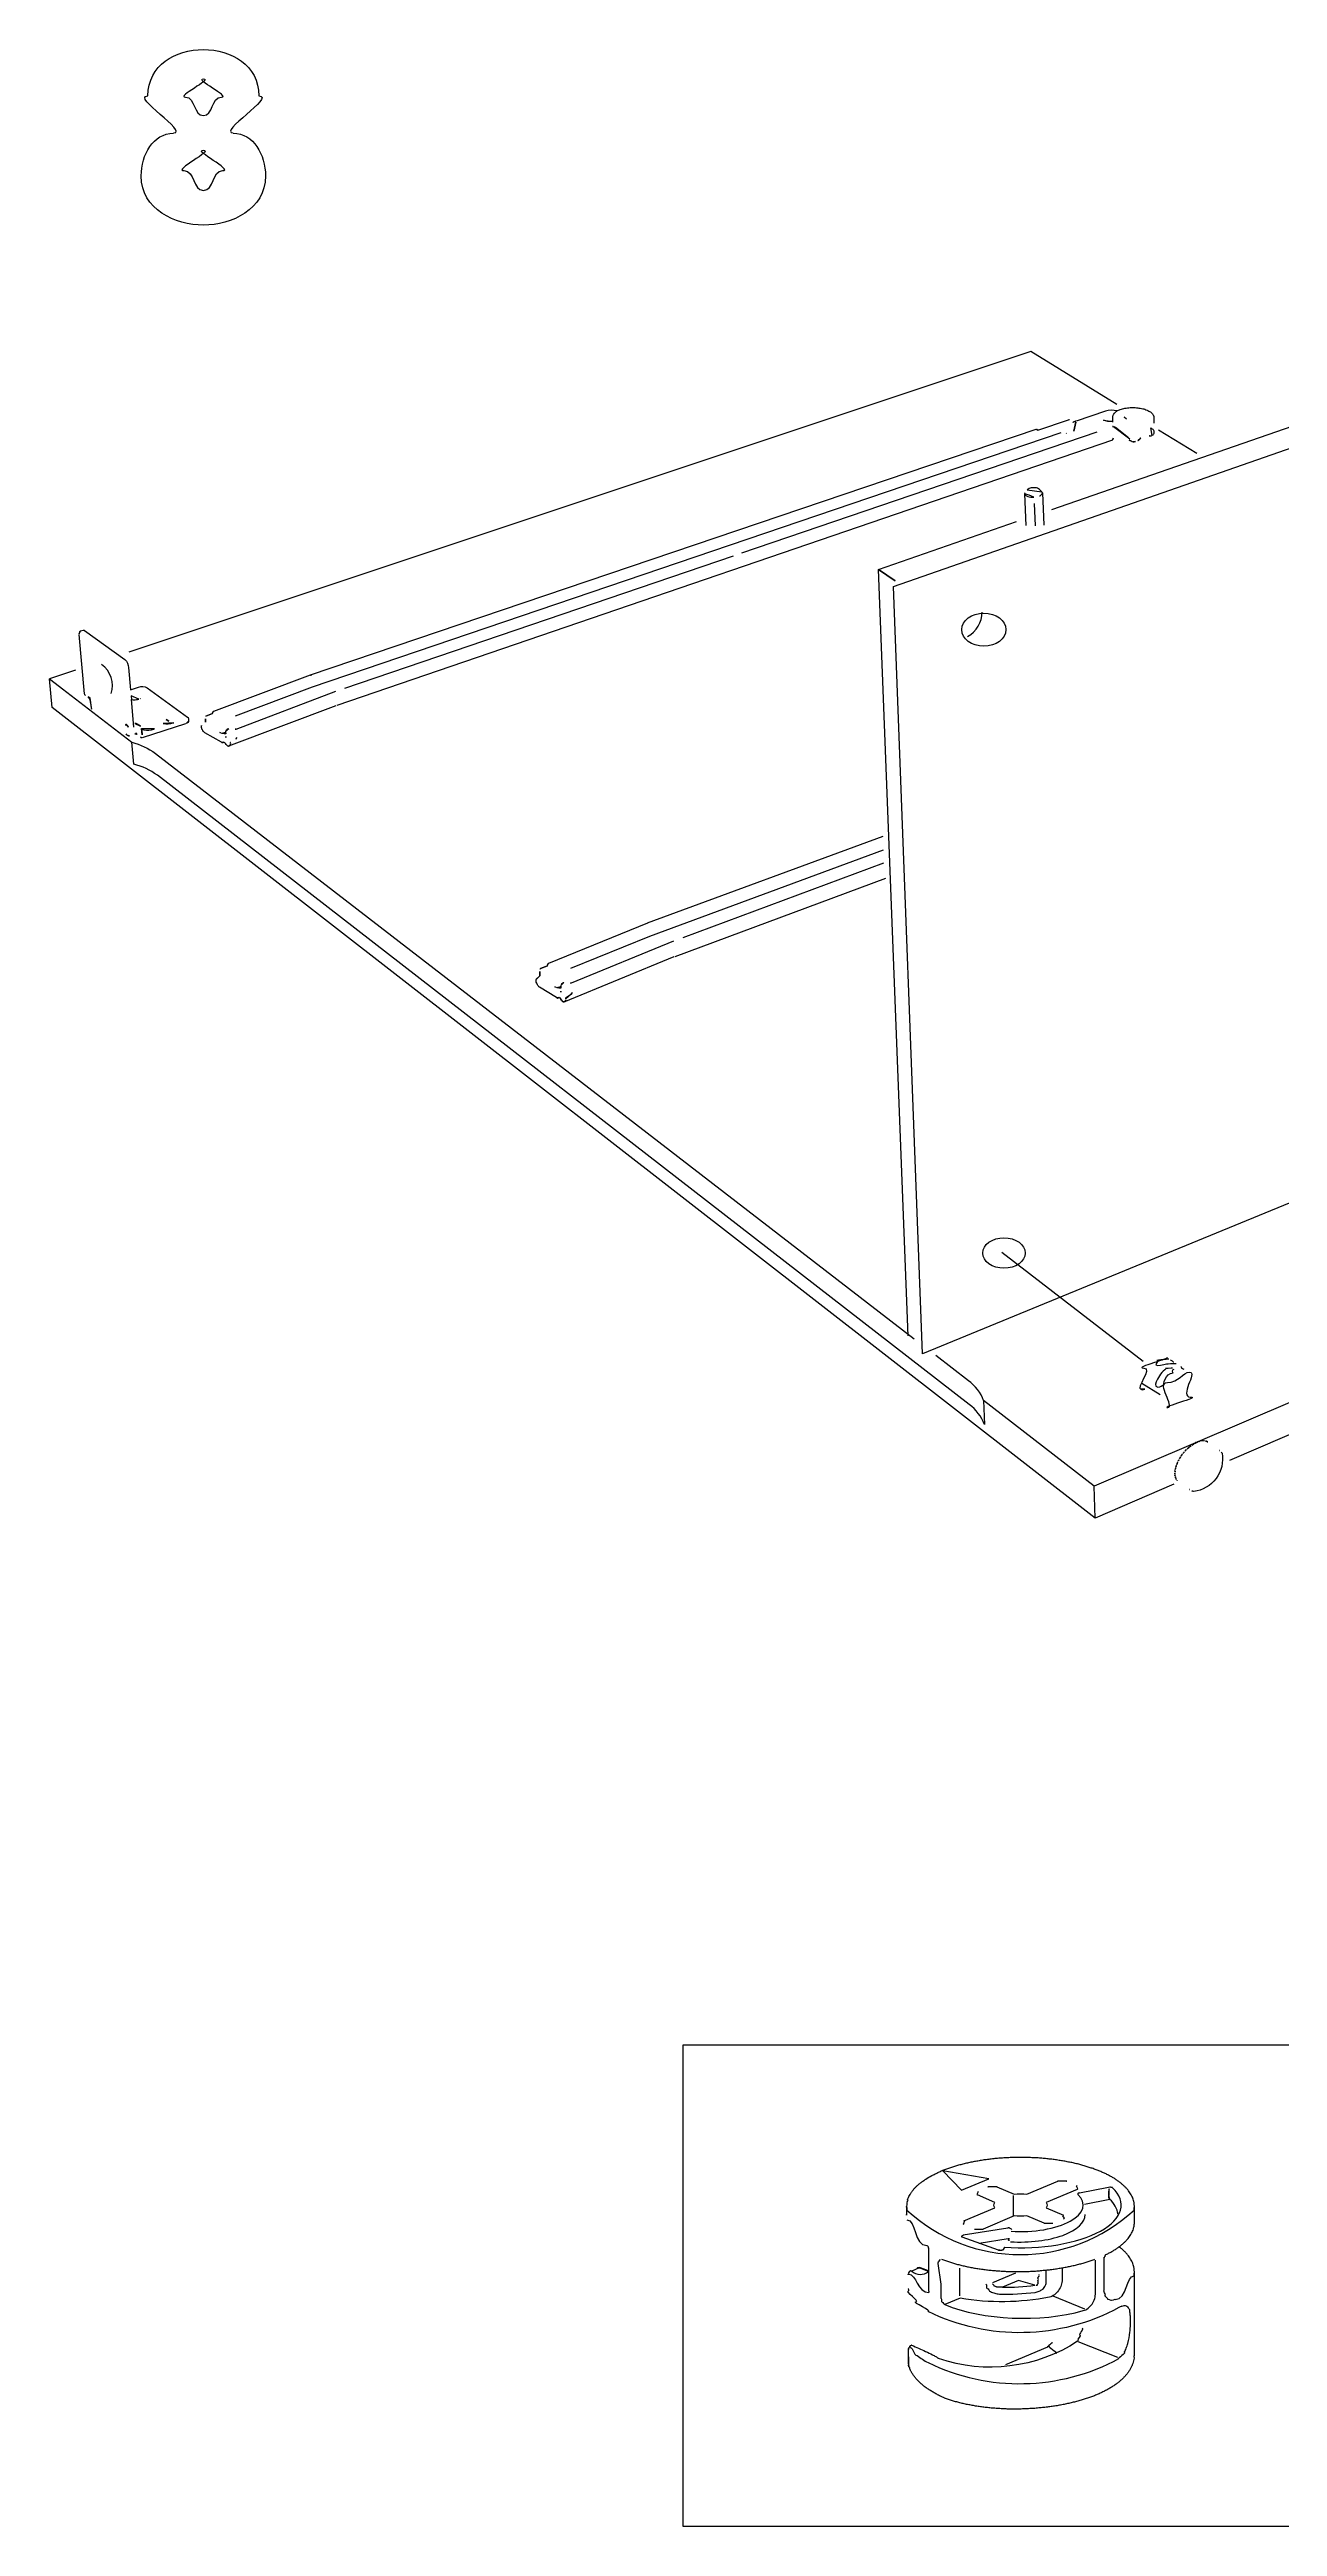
# Model space of a CAD drawing. Header units: metres. Extents: x -27.1 to 47.9, y -10.7 to 6.6.
# Drawn here: x 34.274 to 35.295, y 1.954 to 4.013 of the extents above; entities that cross this region are included whole.
import ezdxf

# ---------------------------------------------------------------- set-up
doc = ezdxf.new("R2010")
doc.units = ezdxf.units.M
doc.header["$MEASUREMENT"] = 0
doc.layers.add('PDF_Working_Num_Penna__255_Num_Penna__255_Num_Penna__255_Num_Penna__255_Num_Penna__255_Num_Penna__255', color=255, linetype='Continuous', lineweight=18)
doc.layers.add('PDF_Working_Num_Penna__7_Num_Penna__7_Num_Penna__7_Num_Penna__7_Num_Penna__7_Num_Penna__7', color=7, linetype='Continuous', lineweight=18)
doc.styles.add('GENERATED_STYLE_1', font='Arial')

msp = doc.modelspace()

# ---------------------------------------------------------------- linework, layer by layer
at = {"layer": 'PDF_Working_Num_Penna__255_Num_Penna__255_Num_Penna__255_Num_Penna__255_Num_Penna__255_Num_Penna__255', "color": 255, "linetype": 'Continuous', "lineweight": 18, "flags": 128}
msp.add_lwpolyline([(35.183, 2.9224), (35.0657, 3.0129)], dxfattribs=at)
at = {"layer": 'PDF_Working_Num_Penna__7_Num_Penna__7_Num_Penna__7_Num_Penna__7_Num_Penna__7_Num_Penna__7', "color": 7, "linetype": 'Continuous', "lineweight": 18, "flags": 128}
for points in [[(34.9757, 3.5664), (35.8824, 3.8825)], [(35.1072, 3.6304), (35.7777, 3.8628)], [(35.0897, 3.7618), (34.3399, 3.5118)], [(35.1611, 3.7178), (35.0897, 3.7618)], [(35.1218, 3.705), (35.1213, 3.7049), (35.1208, 3.7047), (35.0953, 3.6961)], [(35.1578, 3.7031), (35.1579, 3.7075), (35.158, 3.708), (35.1581, 3.7085), (35.1582, 3.7089), (35.1584, 3.7094), (35.1587, 3.7098), (35.159, 3.7104), (35.1595, 3.7109), (35.16, 3.7113), (35.1606, 3.7118), (35.1612, 3.7122), (35.1619, 3.7126), (35.1625, 3.7129), (35.1633, 3.7132), (35.1641, 3.7136), (35.165, 3.7139), (35.1659, 3.7141), (35.1669, 3.7144), (35.1679, 3.7146), (35.169, 3.7148), (35.17, 3.7149), (35.1711, 3.715), (35.1722, 3.7151), (35.1732, 3.7151), (35.1743, 3.7152), (35.1754, 3.7151), (35.1765, 3.7151), (35.1776, 3.715), (35.1786, 3.7149), (35.1796, 3.7148), (35.1807, 3.7146), (35.1817, 3.7144), (35.1827, 3.7142), (35.1836, 3.714), (35.1845, 3.7137), (35.1854, 3.7134), (35.1863, 3.7131), (35.1871, 3.7127), (35.1878, 3.7123), (35.1885, 3.7119), (35.1892, 3.7115), (35.1898, 3.711), (35.1903, 3.7105), (35.1908, 3.71), (35.1912, 3.7095), (35.1915, 3.709), (35.1918, 3.7084), (35.192, 3.7079), (35.1921, 3.7073), (35.1921, 3.7068), (35.192, 3.7023)], [(35.1146, 3.6941), (34.4924, 3.4828), (34.4284, 3.4587)], [(35.0938, 3.697), (34.4908, 3.4928)], [(34.5133, 3.4679), (35.1579, 3.6883)], [(34.8495, 3.5944), (35.1448, 3.695)], [(35.2276, 3.6769), (35.1959, 3.6964)], [(35.0845, 3.6435), (35.0857, 3.6171)], [(35.0994, 3.6442), (35.1006, 3.6175)], [(35.0924, 3.6354), (35.0932, 3.617)], [(34.9878, 2.9437), (34.963, 3.5806), (35.0778, 3.6205)], [(34.5196, 3.482), (34.8425, 3.592)], [(34.9998, 2.9288), (34.9757, 3.5664)], [(34.3039, 3.4758), (34.3037, 3.4761), (34.3034, 3.4764), (34.3033, 3.4768), (34.3032, 3.4772), (34.2988, 3.5265)], [(34.2956, 3.497), (34.2741, 3.4898)], [(34.2741, 3.4898), (34.3425, 3.437)], [(34.2763, 3.4659), (34.2741, 3.4898)], [(34.4907, 3.4928), (34.4104, 3.4626)], [(34.4291, 3.448), (34.5121, 3.4794)], [(35.2087, 2.8204), (35.1431, 2.7922), (34.2763, 3.4659)], [(34.3442, 3.4496), (34.3422, 3.4725)], [(34.4232, 3.434), (34.5124, 3.4677)], [(34.3871, 3.4523), (34.3512, 3.4408)], [(34.4169, 3.4371), (34.4032, 3.4449), (34.4027, 3.4453), (34.4023, 3.4456), (34.4018, 3.4461), (34.4015, 3.4467), (34.4011, 3.4473), (34.4008, 3.4479), (34.4006, 3.4486), (34.4005, 3.4492), (34.4004, 3.4498), (34.4004, 3.4506)], [(34.7711, 3.2869), (34.9671, 3.359)], [(34.967, 3.3474), (34.7727, 3.2757), (34.7072, 3.2489)], [(34.8007, 3.2749), (34.9676, 3.3367)], [(34.7942, 3.2591), (34.9691, 3.3241)], [(34.7711, 3.2868), (34.6888, 3.2532)], [(35.8641, 3.2838), (34.9998, 2.9288)], [(34.7019, 3.2213), (34.7933, 3.2589)], [(34.7079, 3.237), (34.7929, 3.272)], [(34.6954, 3.2248), (34.6814, 3.2336), (34.6809, 3.2339), (34.6805, 3.2344), (34.68, 3.2349), (34.6796, 3.2355), (34.6793, 3.2362), (34.679, 3.2369), (34.6787, 3.2376), (34.6786, 3.2383), (34.6785, 3.239), (34.6785, 3.2398)], [(35.9308, 3.1311), (35.2549, 2.8403)], [(35.183, 2.9224), (35.0657, 3.0129)], [(35.1819, 2.9045), (35.1973, 2.8949)], [(35.1431, 2.7922), (35.1424, 2.8189)], [(35.0165, 2.2499), (35.0322, 2.2338)], [(35.0547, 2.2433), (35.0165, 2.2499)], [(35.0322, 2.2338), (35.0547, 2.2433)], [(35.0753, 2.2123), (35.0753, 2.2293)], [(35.0629, 2.184), (35.0327, 2.1948)], [(35.0334, 2.1966), (35.0706, 2.2024)], [(35.0308, 2.1459), (35.0308, 2.1691)], [(35.0581, 2.1572), (35.0772, 2.1651)], [(35.1508, 2.1508), (35.1508, 2.178)], [(35.1346, 2.1348), (35.1083, 2.1457)], [(35.1036, 2.1034), (35.0688, 2.0887)], [(35.162, 2.0947), (35.129, 2.1077)]]:
    msp.add_lwpolyline(points, dxfattribs=at)
for points in [[(35.1615, 3.7124, 0.134357), (35.1517, 3.7122), (35.1273, 3.704)], [(34.2997, 3.5295), (34.3021, 3.5303), (34.3023, 3.5303), (34.3026, 3.5303), (34.3029, 3.5302), (34.3032, 3.5299), (34.3368, 3.5057, -0.192602), (34.3398, 3.4991), (34.3414, 3.4807), (34.3481, 3.4828, -0.207443), (34.3552, 3.4824), (34.3888, 3.458), (34.3892, 3.4576), (34.3894, 3.4573), (34.3895, 3.4569), (34.3897, 3.4546)], [(36.0152, 3.1921), (35.1424, 2.8189), (35.0505, 2.8899), (35.0512, 2.8701, 0.148635), (35.0385, 2.8867), (34.3637, 3.4096, 0.095923), (34.3441, 3.4188), (34.3425, 3.437, -0.095468), (34.3621, 3.4278), (34.9927, 2.9414)], [(35.0505, 2.8899, 0.154671), (35.0378, 2.9065), (35.0108, 2.9274)], [(35.2479, 2.8472), (35.2483, 2.8468), (35.2485, 2.8465), (35.2487, 2.8462, -0.430531), (35.2251, 2.8144), (35.2243, 2.8146), (35.2239, 2.8146)], [(34.9868, 2.2234, 0.090669), (34.9868, 2.2172, 0.39189), (35.1755, 2.2173, 0.091105), (35.1755, 2.2236, 0.004529), (35.1753, 2.2244, 0.026517), (35.1748, 2.2262, 0.019251), (35.1741, 2.2281, 0.024942), (35.1732, 2.2298, 0.024149), (35.1721, 2.2316, 0.018425), (35.1709, 2.2334, 0.01127), (35.1694, 2.2351, 0.017787), (35.1678, 2.2368, 0.012441), (35.1659, 2.2385, 0.011247), (35.164, 2.2401, 0.010277), (35.1618, 2.2417, 0.011588), (35.1595, 2.2433, 0.009842), (35.157, 2.2448, 0.011147), (35.1544, 2.2462, 0.005819), (35.1516, 2.2476, 0.009863), (35.1487, 2.2489, 0.009362), (35.1456, 2.2502, 0.004815), (35.1425, 2.2514, 0.006919), (35.1391, 2.2525, 0.001881), (35.1357, 2.2536, 0.005202), (35.1322, 2.2546, 0.004122), (35.1286, 2.2556, 0.003879), (35.1248, 2.2565, 0.005691), (35.121, 2.2572, 0.003263), (35.1171, 2.258, 0.004399), (35.1132, 2.2586, 0.00825), (35.1092, 2.2592, 0.006879), (35.1051, 2.2597, 0.004631), (35.1009, 2.2601, 0.004524), (35.0968, 2.2605, 0.006637), (35.0926, 2.2607, 0.004294), (35.0883, 2.2609, 0.004207), (35.0841, 2.261, 0.005268), (35.0799, 2.261, 0.001058), (35.0756, 2.2609, 0.004262), (35.0714, 2.2608, 0.0043), (35.0672, 2.2606, 0.000156), (35.063, 2.2603, 0.004486), (35.0589, 2.2599, 0.00348), (35.0547, 2.2594, 0.003706), (35.0507, 2.2589, 0.003971), (35.0467, 2.2582, 0.006338), (35.0428, 2.2575, 0.005831), (35.0389, 2.2568, 0.00608), (35.0352, 2.2559, 0.006615), (35.0315, 2.255, 0.008292), (35.028, 2.254, 0.008919), (35.0245, 2.253, 0.010476), (35.0212, 2.2518, 0.0097), (35.0179, 2.2507, 0.00815), (35.015, 2.2495)], [(34.9873, 2.2258, -0.021065), (34.988, 2.2276, -0.02084), (34.9889, 2.2294, -0.019061), (34.9899, 2.2312, -0.015167), (34.9912, 2.233, -0.016922), (34.9926, 2.2348, -0.016495), (34.9942, 2.2365, -0.013762), (34.996, 2.2382, -0.017859), (34.998, 2.2398, -0.013182), (35.0001, 2.2414, -0.012616), (35.0024, 2.243, -0.02325), (35.0074, 2.2459, -0.008566), (35.0102, 2.2473, -0.007869), (35.0131, 2.2487, 0.000332), (35.0146, 2.2493)], [(35.0341, 2.2083), (35.0597, 2.2191, -0.287025), (35.0597, 2.2237), (35.0453, 2.2298)], [(35.0614, 2.2366), (35.0758, 2.2305, -0.051581), (35.0865, 2.2305), (35.1122, 2.2413)], [(35.1282, 2.2345), (35.1026, 2.2237, -0.287025), (35.1026, 2.2191), (35.117, 2.213)], [(35.1302, 2.2317), (35.1543, 2.2364, -0.087033), (35.1563, 2.2364)], [(35.1622, 2.2136, 0.182915), (35.1553, 2.2261), (35.1344, 2.222)], [(35.1009, 2.2063), (35.0865, 2.2124, -0.052413), (35.0758, 2.2124), (35.0502, 2.2015)], [(35.1522, 2.1803, 0.006127), (35.1536, 2.181, 0.010122), (35.1563, 2.1824, 0.012849), (35.1588, 2.1839, 0.011802), (35.1612, 2.1854, 0.010939), (35.1634, 2.187, 0.016376), (35.1654, 2.1886, 0.013442), (35.1673, 2.1902, 0.018573), (35.169, 2.1919, 0.017431), (35.1705, 2.1936, 0.019087), (35.1718, 2.1953, 0.038917), (35.1739, 2.1989, 0.01777), (35.1747, 2.2007, 0.030709), (35.1752, 2.2025, 0.025636), (35.1755, 2.2039, 0.045039), (35.1758, 2.2069), (35.1758, 2.2203)], [(35.0047, 2.185), (35.0047, 2.152, 0.011356), (35.0048, 2.1504, 0.017495), (35.0049, 2.1488)], [(35.0468, 2.1899), (35.0708, 2.1937, -0.096349), (35.0719, 2.1936)], [(35.1753, 2.17, 0.025888), (35.1748, 2.1719, 0.021613), (35.1741, 2.1738, 0.024257), (35.1731, 2.1756, 0.019825), (35.172, 2.1775, 0.015446), (35.1708, 2.1793, 0.01793), (35.1693, 2.1811, 0.017548), (35.1676, 2.1829, 0.013508), (35.1658, 2.1846, 0.01721), (35.1638, 2.1863)], [(35.0151, 2.1438), (35.0151, 2.1556), (35.0126, 2.1728, -0.205989), (35.0131, 2.1742), (35.0147, 2.1761)], [(35.0155, 2.1764, 0.001826), (35.0172, 2.1758, 0.009319), (35.0204, 2.1747, 0.007259), (35.0237, 2.1736, 0.006563), (35.0271, 2.1726, 0.003942), (35.0307, 2.1717, 0.006562), (35.0343, 2.1708, 0.005164), (35.038, 2.17, 0.007667), (35.0419, 2.1693, 0.005396), (35.0458, 2.1686, 0.005386), (35.0497, 2.1681, 0.003566), (35.0538, 2.1676, 0.003249), (35.0579, 2.1671, 0.002153), (35.062, 2.1668, 0.002274), (35.0662, 2.1665, 0.003339), (35.0704, 2.1663, 0.00318), (35.0746, 2.1662, 0.003173), (35.0788, 2.1662, 0.004219), (35.0831, 2.1662, 0.004198), (35.0873, 2.1663, 0.005292), (35.0915, 2.1665, 0.006425), (35.0958, 2.1668, 0.005231), (35.0999, 2.1672, 0.006654), (35.1041, 2.1676, 0.002291), (35.1082, 2.1681, 0.002646), (35.1122, 2.1687, 0.00347), (35.1162, 2.1694, 0.005281), (35.1201, 2.1701, 0.005403), (35.1239, 2.1709, 0.008427), (35.1277, 2.1718, 0.007533), (35.1313, 2.1727, 0.004314), (35.1349, 2.1737, 0.004612), (35.1383, 2.1748, 0.006855), (35.1416, 2.1759, 0.006296), (35.1429, 2.1764)], [(35.1158, 2.1693), (35.1158, 2.1596, -0.081545), (35.115, 2.1549, -0.074555), (35.1127, 2.1504, -0.074921), (35.1093, 2.1469, -0.088632), (35.1052, 2.1449, -0.090329), (35.031, 2.144), (35.0182, 2.1387)], [(35.0562, 2.1496, 0.073302), (35.0598, 2.1481, 0.057742), (35.0637, 2.1475, 0.039963), (35.0933, 2.1489, 0.066894), (35.0966, 2.1498, 0.077365), (35.0995, 2.1516, 0.094677), (35.1017, 2.1544, 0.115114), (35.1026, 2.1582), (35.1026, 2.1621), (35.1026, 2.1674)], [(35.1333, 2.1337, 0.09534), (35.1373, 2.1357, 0.084494), (35.1406, 2.1392, 0.073743), (35.1428, 2.1437, 0.075162), (35.1435, 2.1485), (35.1435, 2.1756)], [(35.1758, 2.0964, 0.015816), (35.1758, 2.0978), (35.1758, 2.1657)], [(35.1653, 2.1375, 0.051297), (35.163, 2.1362, -0.241065), (35.0043, 2.1329)], [(35.1673, 2.0989, 0.034106), (35.169, 2.1024, 0.026312), (35.1703, 2.1065, 0.037226), (35.1721, 2.1157, 0.014837), (35.1725, 2.1204, 0.014247), (35.1727, 2.1249, 0.017857), (35.1725, 2.129, 0.027035), (35.1721, 2.1323)], [(34.9909, 2.1049), (34.9906, 2.105, -0.007086), (35.0023, 2.0998, -0.007877), (35.008, 2.097, -0.00944), (35.0107, 2.0956, -0.01742), (35.0119, 2.0948)], [(35.129, 2.1092, -0.010059), (35.1286, 2.1083, -0.231108), (35.0129, 2.0939), (35.0126, 2.094)], [(35.1756, 2.0942, -0.022204), (35.1751, 2.0921, -0.02018), (35.1745, 2.0899, -0.025151), (35.1736, 2.0877, -0.022481), (35.1726, 2.0856, -0.018171), (35.1713, 2.0834, -0.018548), (35.1698, 2.0813, -0.017124), (35.1681, 2.0793, -0.016134), (35.1662, 2.0773, -0.014205), (35.164, 2.0753, -0.014321), (35.1618, 2.0735, -0.014358), (35.1593, 2.0717, -0.00912), (35.1567, 2.07, -0.010811), (35.154, 2.0684, -0.008295), (35.1511, 2.0669, -0.011379), (35.1481, 2.0654, -0.006133), (35.145, 2.064, -0.009854), (35.1418, 2.0627, -0.008191), (35.1384, 2.0615, -0.008605), (35.135, 2.0603, -0.007149), (35.1315, 2.0592, -0.006183), (35.1278, 2.0582, -0.005963), (35.1241, 2.0573, -0.00354), (35.1203, 2.0564, -0.00536), (35.1165, 2.0556, -0.006111), (35.1125, 2.0549, -0.004173), (35.1085, 2.0542, -0.003422), (35.1045, 2.0537, -0.005526), (35.1004, 2.0532, -0.005489), (35.0963, 2.0528, -0.004461), (35.0921, 2.0524, -0.004466), (35.0879, 2.0522, -0.007635), (35.0838, 2.052, -0.005339), (35.0796, 2.0519, -0.004281), (35.0754, 2.0519, -0.004299), (35.0712, 2.0519, -0.004336), (35.067, 2.0521, -0.004324), (35.0629, 2.0523, -0.00435), (35.0588, 2.0526, -0.004586), (35.0547, 2.053, -0.002457), (35.0507, 2.0534, -0.006018), (35.0468, 2.054, -0.008761), (35.0429, 2.0546, -0.007827), (35.0391, 2.0553, -0.005535), (35.0353, 2.056, -0.006011), (35.0317, 2.0569, -0.008297), (35.0281, 2.0578, -0.007657), (35.0246, 2.0588, -0.008737), (35.0212, 2.0599, -0.00876), (35.0179, 2.0611, 0.008625), (35.0176, 2.0612, -0.002561), (35.0153, 2.0623, -0.010013), (35.0122, 2.0638, -0.009201), (35.0093, 2.0654, -0.00858), (35.0065, 2.0671, -0.014954), (35.0039, 2.0688, -0.01202), (35.0014, 2.0706, -0.014286), (34.9991, 2.0725, -0.015598), (34.9971, 2.0744, -0.0195), (34.9951, 2.0764, -0.016596), (34.9934, 2.0784, -0.018368), (34.9919, 2.0804, -0.02331), (34.9906, 2.0825, -0.017576), (34.9894, 2.0846)], [(34.9953, 2.0965, 0.048729), (35.0043, 2.0905, 0.241094), (35.163, 2.0938)]]:
    msp.add_lwpolyline(points, format="xyb", dxfattribs=at)
for points in [[(35.1692, 3.7058), (35.1686, 3.7061), (35.1681, 3.7065), (35.1678, 3.7069), (35.1675, 3.7072), (35.1674, 3.7076)], [(35.0949, 3.6969), (35.0945, 3.697), (35.0942, 3.6971)], [(35.0953, 3.6961), (35.0952, 3.6968)], [(35.119, 3.6939), (35.1194, 3.6937)], [(35.1247, 3.7031), (35.1248, 3.7029), (35.125, 3.7028)], [(35.1249, 3.7031), (35.1269, 3.7039)], [(35.1271, 3.703), (35.1255, 3.6955)], [(35.1269, 3.7039), (35.1271, 3.7039)], [(35.1579, 3.6995), (35.1576, 3.6994)], [(35.1577, 3.6883), (35.1579, 3.6884), (35.158, 3.6886), (35.1581, 3.6889), (35.1582, 3.6893), (35.1583, 3.6897)], [(35.1708, 3.6899), (35.1601, 3.6985), (35.1596, 3.6988), (35.1591, 3.6991), (35.1585, 3.6993)], [(35.1719, 3.6891), (35.1715, 3.6893), (35.1712, 3.6896)], [(35.1715, 3.6882), (35.1718, 3.688), (35.172, 3.6879), (35.1723, 3.6878), (35.1726, 3.6877), (35.1728, 3.6876), (35.1731, 3.6875), (35.1735, 3.6872), (35.1738, 3.687), (35.1742, 3.6868)], [(35.1747, 3.6868), (35.1752, 3.6868), (35.1757, 3.6868), (35.1762, 3.6869), (35.1767, 3.687)], [(35.1786, 3.6877), (35.179, 3.6879), (35.1795, 3.6881), (35.1799, 3.6884), (35.1803, 3.6888), (35.1807, 3.6892), (35.1811, 3.6899)], [(35.1883, 3.6917), (35.1881, 3.6918)], [(35.19, 3.6917), (35.1898, 3.6916), (35.1895, 3.6915), (35.1892, 3.6915), (35.189, 3.6915), (35.1886, 3.6915), (35.1883, 3.6917)], [(35.1894, 3.6982), (35.19, 3.6979), (35.1906, 3.6975), (35.1911, 3.6972), (35.1915, 3.6968), (35.1918, 3.6963), (35.192, 3.6959), (35.192, 3.6955), (35.192, 3.6939), (35.1919, 3.6935), (35.1917, 3.6931), (35.1914, 3.6927), (35.1911, 3.6923), (35.1906, 3.692)], [(34.963, 3.5806), (34.977, 3.5713)], [(34.2997, 3.5295), (34.2995, 3.5294), (34.2992, 3.5291), (34.299, 3.5287), (34.2989, 3.5283), (34.2988, 3.5277), (34.2987, 3.5272)], [(34.4918, 3.4927), (34.4914, 3.4928), (34.4911, 3.4928)], [(34.3066, 3.4747), (34.3064, 3.4748), (34.3062, 3.4748), (34.3061, 3.4745), (34.3062, 3.4742), (34.3063, 3.4741), (34.3065, 3.474)], [(34.308, 3.4722), (34.308, 3.4725), (34.3079, 3.4729), (34.3078, 3.4733), (34.3076, 3.4736), (34.3072, 3.4736), (34.3068, 3.4738)], [(34.3076, 3.4736), (34.3074, 3.4739), (34.3072, 3.4742), (34.3071, 3.4744)], [(34.308, 3.4722), (34.3087, 3.4653), (34.309, 3.4648), (34.3093, 3.4645)], [(34.3419, 3.4755), (34.3422, 3.4725), (34.3432, 3.4724), (34.3442, 3.4724), (34.3453, 3.4724), (34.3463, 3.4725), (34.3473, 3.4727), (34.3483, 3.4729)], [(34.3493, 3.4732), (34.3497, 3.4733)], [(34.404, 3.4588), (34.4096, 3.4609)], [(34.4104, 3.4626), (34.4101, 3.4625), (34.41, 3.4623), (34.4098, 3.462), (34.4097, 3.4617), (34.4096, 3.4613)], [(34.338, 3.4517), (34.3378, 3.4518), (34.3376, 3.4518), (34.3374, 3.4517), (34.3373, 3.4515), (34.3372, 3.4512)], [(34.3379, 3.4439), (34.3381, 3.4435), (34.3384, 3.4431)], [(34.338, 3.4517), (34.3384, 3.4514), (34.3386, 3.4511), (34.3388, 3.451), (34.3389, 3.4508), (34.3391, 3.4504), (34.3394, 3.45), (34.3395, 3.4499), (34.3397, 3.4497), (34.3398, 3.4495)], [(34.3387, 3.4429), (34.3391, 3.4426), (34.3396, 3.4424), (34.3401, 3.4424), (34.3406, 3.4424)], [(34.3449, 3.4438), (34.3454, 3.4439), (34.3458, 3.4439), (34.3464, 3.4439), (34.3466, 3.4435)], [(34.3496, 3.4503), (34.347, 3.4522), (34.3466, 3.4524), (34.3461, 3.4525), (34.3456, 3.4526), (34.3451, 3.4526)], [(34.3464, 3.4439), (34.3461, 3.4444), (34.3461, 3.4449)], [(34.3496, 3.4412), (34.3501, 3.4409), (34.3506, 3.4408)], [(34.3506, 3.4485), (34.351, 3.4437), (34.351, 3.4435), (34.3512, 3.4433)], [(34.3711, 3.4559), (34.3732, 3.4547)], [(34.3897, 3.4546), (34.3897, 3.4542), (34.3895, 3.4539), (34.3893, 3.4535), (34.3888, 3.4532), (34.3883, 3.4528), (34.3877, 3.4525)], [(34.4004, 3.4506), (34.4004, 3.4507), (34.4004, 3.4509)], [(34.4036, 3.4536), (34.4036, 3.454), (34.4036, 3.4545), (34.4036, 3.455), (34.4036, 3.4555), (34.4036, 3.456), (34.4036, 3.4564), (34.4036, 3.4566)], [(34.4162, 3.4449), (34.4156, 3.4452)], [(34.4204, 3.4455), (34.4205, 3.4441), (34.4196, 3.4441), (34.4187, 3.4443), (34.4178, 3.4444), (34.417, 3.4446)], [(34.4204, 3.4455), (34.4205, 3.4459)], [(34.4205, 3.4411), (34.4206, 3.4414), (34.4206, 3.4417), (34.4206, 3.4419)], [(34.4206, 3.4463), (34.4212, 3.4473), (34.4214, 3.4476), (34.4217, 3.4479), (34.4221, 3.4481), (34.4226, 3.4483), (34.4231, 3.4483)], [(34.4291, 3.448), (34.4288, 3.448), (34.4286, 3.448), (34.4283, 3.448)], [(34.4289, 3.4398), (34.4292, 3.44), (34.4295, 3.4404), (34.4296, 3.4407), (34.4298, 3.441)], [(34.4169, 3.4371), (34.4173, 3.4369), (34.4177, 3.4368), (34.418, 3.4368)], [(34.4183, 3.4369), (34.4191, 3.4372), (34.4189, 3.4372)], [(34.4183, 3.4369), (34.4185, 3.4369)], [(34.4219, 3.4342), (34.4215, 3.4345), (34.4211, 3.4348), (34.4207, 3.4353), (34.4204, 3.4357), (34.4201, 3.4363), (34.4199, 3.4366), (34.4196, 3.4368), (34.4193, 3.437)], [(34.4219, 3.4342), (34.4224, 3.434), (34.4228, 3.4339), (34.4232, 3.4339)], [(34.4235, 3.4339), (34.4238, 3.4341), (34.4241, 3.4343), (34.4243, 3.4347), (34.4244, 3.435), (34.4245, 3.4355)], [(34.4245, 3.436), (34.4245, 3.4364), (34.4244, 3.4367), (34.4242, 3.4369)], [(34.6888, 3.2532), (34.6885, 3.2531), (34.6883, 3.2529), (34.6882, 3.2526), (34.6881, 3.2522), (34.688, 3.2518)], [(34.6815, 3.2429), (34.6786, 3.2403), (34.6785, 3.24)], [(34.6818, 3.2432), (34.6816, 3.243)], [(34.6817, 3.2432), (34.6817, 3.2437), (34.6817, 3.2442), (34.6817, 3.2448), (34.6817, 3.2454), (34.6817, 3.2458), (34.6817, 3.2463), (34.6817, 3.2466)], [(34.6819, 3.2486), (34.6821, 3.2489)], [(34.6822, 3.249), (34.688, 3.2513)], [(34.6947, 3.2336), (34.6941, 3.2339)], [(34.6991, 3.2342), (34.6991, 3.2326), (34.6982, 3.2327), (34.6973, 3.2328), (34.6963, 3.233), (34.6955, 3.2332)], [(34.6991, 3.2342), (34.6991, 3.2346)], [(34.6993, 3.2351), (34.6998, 3.2362), (34.7, 3.2365), (34.7004, 3.2369), (34.7008, 3.2371), (34.7013, 3.2373), (34.7017, 3.2374)], [(34.7079, 3.237), (34.7076, 3.2369), (34.7074, 3.2369), (34.7071, 3.2369)], [(34.6954, 3.2248), (34.6958, 3.2246), (34.6962, 3.2245), (34.6966, 3.2245), (34.6969, 3.2246), (34.6971, 3.2247)], [(34.6969, 3.2246), (34.6977, 3.2249), (34.6975, 3.2249)], [(34.7006, 3.2216), (34.7002, 3.2219), (34.6998, 3.2223), (34.6993, 3.2228), (34.699, 3.2233), (34.6987, 3.2239), (34.6985, 3.2243), (34.6982, 3.2245), (34.6979, 3.2248)], [(34.6991, 3.2293), (34.6992, 3.2296), (34.6992, 3.2299), (34.6992, 3.2302)], [(34.7006, 3.2216), (34.701, 3.2214), (34.7015, 3.2212), (34.7019, 3.2212)], [(34.7022, 3.2213), (34.7025, 3.2215), (34.7028, 3.2218), (34.703, 3.2221), (34.7032, 3.2225), (34.7032, 3.2231)], [(34.7077, 3.2278), (34.7032, 3.2238), (34.7032, 3.2241), (34.7031, 3.2243), (34.7029, 3.2246)], [(34.7077, 3.2278), (34.708, 3.2281), (34.7083, 3.2285), (34.7085, 3.2288), (34.7086, 3.2292)], [(35.1813, 2.8994), (35.1823, 2.8988), (35.1844, 2.8994)], [(35.2124, 2.8399), (35.2124, 2.8401), (35.2125, 2.8404), (35.2127, 2.8407)], [(35.2143, 2.8431), (35.214, 2.8429), (35.2137, 2.8427), (35.2136, 2.8424), (35.2136, 2.8421), (35.2132, 2.8415)], [(35.2157, 2.8453), (35.2155, 2.8451), (35.2153, 2.8449), (35.2151, 2.8446), (35.2151, 2.8444), (35.2147, 2.8437)], [(35.2175, 2.8474), (35.2172, 2.8472), (35.217, 2.8471), (35.2168, 2.8467), (35.2167, 2.8465), (35.2162, 2.8459)], [(35.2192, 2.8493), (35.219, 2.8492), (35.2188, 2.8491), (35.2186, 2.8487), (35.2184, 2.8485), (35.2179, 2.8479)], [(35.2211, 2.851), (35.2209, 2.851), (35.2206, 2.8508), (35.2205, 2.8506), (35.2203, 2.8503), (35.2197, 2.8498)], [(35.2231, 2.8526), (35.2229, 2.8526), (35.2227, 2.8525), (35.2224, 2.8522), (35.2223, 2.852), (35.222, 2.8518), (35.2218, 2.8516), (35.2214, 2.8513)], [(35.2251, 2.8539), (35.2249, 2.8539), (35.2247, 2.8539), (35.2244, 2.8537), (35.2242, 2.8534), (35.2237, 2.853)], [(35.2271, 2.855), (35.2269, 2.8551), (35.2267, 2.855), (35.2264, 2.8548), (35.2262, 2.8546), (35.2257, 2.8542)], [(35.2289, 2.8558), (35.2286, 2.8558), (35.2284, 2.8557), (35.2282, 2.8555), (35.2276, 2.8552)], [(35.2308, 2.8564), (35.2306, 2.8564), (35.2304, 2.8564), (35.2301, 2.8561), (35.2296, 2.856)], [(35.2326, 2.8567), (35.2322, 2.8567), (35.232, 2.8565), (35.2315, 2.8564)], [(35.2342, 2.8567), (35.2339, 2.8566), (35.2337, 2.8565), (35.2333, 2.8565)], [(35.2357, 2.8563), (35.2354, 2.8563), (35.2352, 2.8562), (35.2349, 2.8563)], [(35.2357, 2.8563), (35.2366, 2.8557), (35.2368, 2.8558)], [(35.2467, 2.8484), (35.2466, 2.8486)], [(35.2094, 2.8292), (35.2094, 2.8297)], [(35.2094, 2.8292), (35.2096, 2.8286)], [(35.2096, 2.8311), (35.2095, 2.8313), (35.2095, 2.8315), (35.2095, 2.8318)], [(35.2096, 2.8274), (35.2095, 2.8276), (35.2095, 2.8279)], [(35.2096, 2.8311), (35.2096, 2.8306)], [(35.2096, 2.8274), (35.2098, 2.8273), (35.2099, 2.8269)], [(35.2102, 2.8341), (35.2099, 2.8339), (35.2099, 2.8336), (35.2098, 2.8333), (35.2099, 2.8332), (35.2098, 2.8326)], [(35.21, 2.8259), (35.2099, 2.826), (35.2099, 2.8262)], [(35.21, 2.8259), (35.2103, 2.8256), (35.2105, 2.8253)], [(35.2108, 2.8364), (35.2106, 2.8361), (35.2105, 2.8358), (35.2105, 2.8356), (35.2105, 2.8353), (35.2103, 2.8347)], [(35.2106, 2.8245), (35.2105, 2.8248)], [(35.2116, 2.8385), (35.2114, 2.8383), (35.2113, 2.838), (35.2113, 2.8378), (35.2113, 2.8376), (35.2111, 2.8369)], [(35.2115, 2.8234), (35.2114, 2.8235)], [(35.2117, 2.8386), (35.212, 2.8392)], [(35.2215, 2.8161), (35.2213, 2.816)], [(35.2239, 2.8146), (35.2236, 2.8148)], [(35.2251, 2.8144), (35.2253, 2.8143)], [(35.7832, 1.9544), (34.8007, 1.9544), (34.8007, 2.3546), (35.7832, 2.3546)]]:
    msp.add_lwpolyline(points, close=True, dxfattribs=at)
for points in [[(35.1578, 3.7037, -0.129017), (35.15, 3.7047)], [(35.0845, 3.6435, 0.187308), (35.085, 3.6426, 0.119253), (35.0873, 3.6413, 0.079534), (35.0921, 3.6407, 0.082706)], [(35.099, 3.6451), (35.0969, 3.6472, 0.113911), (35.0953, 3.6481, 0.079739), (35.0918, 3.6486, 0.084286), (35.0883, 3.6478, 0.124624), (35.0868, 3.6467)], [(34.3506, 3.4481), (34.3512, 3.4478), (34.3518, 3.4476), (34.3525, 3.4474, 0.125967), (34.3609, 3.4479), (34.3613, 3.4481)], [(34.3686, 3.4526, 0.123678), (34.3769, 3.4531), (34.3773, 3.4532)], [(35.1553, 2.2261, -0.178932), (35.1547, 2.2277), (35.1548, 2.2313), (35.1548, 2.2348, 0.17996)], [(34.9865, 2.2203), (34.9865, 2.213, 0.046681)], [(35.0635, 2.184, 0.032615), (35.0639, 2.1839, 0.025104)], [(35.0678, 2.1864), (35.067, 2.1846, 0.308583)], [(34.9879, 2.164, 0.02544), (34.9879, 2.1637)], [(34.9889, 2.1662, 0.144115), (34.988, 2.1648, 0.041667)], [(35.0047, 2.1663), (34.997, 2.1692, -0.213357), (34.9979, 2.1692), (34.9975, 2.1693), (34.997, 2.1692), (34.9907, 2.1665, 0.379506)], [(34.9956, 2.1692, 0.031225), (34.9953, 2.1691)], [(35.0047, 2.1667), (34.998, 2.1692, 0.031243)], [(35.0962, 2.1618, 0.06653), (35.0965, 2.1623, 0.054836)], [(35.093, 2.1549), (35.0795, 2.1588), (35.0661, 2.1531, 0.039898)], [(34.988, 2.1013, -0.162829), (34.9883, 2.1028, 0.133529), (34.988, 2.1013), (34.9879, 2.1015), (34.988, 2.0897)], [(34.9881, 2.0884, 0.064056), (34.9884, 2.087)]]:
    msp.add_lwpolyline(points, format="xyb", close=True, dxfattribs=at)
at = {"layer": 'PDF_Working_Num_Penna__7_Num_Penna__7_Num_Penna__7_Num_Penna__7_Num_Penna__7_Num_Penna__7', "color": 7, "linetype": 'Continuous', "lineweight": 18}
for centre, radius, start, end in [((35.0263, 3.5453), 0.023, 298.006, 359.8678), ((34.3048, 3.4842), 0.0215, 342.0255, 54.2476), ((35.2187, 2.8952), 0.0269, 127.4278, 155.8033), ((35.0005, 2.1846), 0.00446, 0.84, 25.3928), ((35.0647, 2.1872), 0.00341, 274.2205, 282.0397), ((34.989, 2.1637), 0.00106, 160.8786, 171.8674), ((34.9968, 2.1667), 0.00272, 90.0562, 102.6242), ((35.1582, 2.1657), 0.0176, 350.1079, 10.7619), ((35.1648, 2.1325), 0.00699, 20.6094, 37.9109), ((34.995, 2.099), 0.00774, 136.1437, 144.1641)]:
    msp.add_arc(centre, radius, start, end, dxfattribs=at)
for centre, major_axis, ratio in [((35.0507, 3.5306), (0.0183, 0), 0.75141), ((35.0674, 3.0126), (0.0177, 0), 0.717249)]:
    msp.add_ellipse(centre, major_axis=major_axis, ratio=ratio, dxfattribs=at)
for centre, major_axis, ratio, start_param, end_param in [((35.0811, 2.2214), (-0.0838, 0), 0.422635, 1.41134, 3.56195), ((35.0811, 2.2214), (0.0521, 0), 0.422428, 4.561708, 6.695735), ((35.0809, 2.2135), (-0.0539, 0.0001), 0.422664, 1.422953, 3.154164)]:
    msp.add_ellipse(centre, major_axis=major_axis, ratio=ratio, start_param=start_param, end_param=end_param, dxfattribs=at)
for points in [[(34.3559, 3.9741), (34.3559, 4), (34.3788, 4.0127), (34.402, 4.0127)], [(34.402, 4.0127), (34.4251, 4.0127), (34.4481, 4), (34.4481, 3.9741)], [(34.3772, 3.9435), (34.3903, 3.9435), (34.3416, 3.9741), (34.3559, 3.9741)], [(34.402, 3.9883), (34.4102, 3.9883), (34.3787, 3.9731), (34.3871, 3.9731)], [(34.3871, 3.9731), (34.3955, 3.9731), (34.3937, 3.9578), (34.402, 3.9578)], [(34.4169, 3.9731), (34.4253, 3.9731), (34.3937, 3.9883), (34.402, 3.9883)], [(34.402, 3.9578), (34.4102, 3.9578), (34.4084, 3.9731), (34.4169, 3.9731)], [(34.4481, 3.9741), (34.4624, 3.9741), (34.4137, 3.9435), (34.4267, 3.9435)], [(34.3503, 3.9076), (34.3503, 3.9254), (34.3602, 3.9431), (34.3772, 3.9431)], [(34.4267, 3.9431), (34.4437, 3.9431), (34.4536, 3.9254), (34.4536, 3.9076)], [(34.402, 3.929), (34.4109, 3.929), (34.3765, 3.9121), (34.3858, 3.9121)], [(34.3858, 3.9121), (34.395, 3.9121), (34.393, 3.8956), (34.402, 3.8956)], [(34.4181, 3.9121), (34.4274, 3.9121), (34.393, 3.929), (34.402, 3.929)], [(34.402, 3.8956), (34.4109, 3.8956), (34.409, 3.9121), (34.4181, 3.9121)], [(34.402, 3.8668), (34.3787, 3.8668), (34.3503, 3.8797), (34.3503, 3.9076)], [(34.4536, 3.9076), (34.4536, 3.8797), (34.4253, 3.8668), (34.402, 3.8668)], [(35.0849, 3.6444), (35.0852, 3.6444), (35.0842, 3.6435), (35.0845, 3.6435)], [(35.0994, 3.6442), (35.0998, 3.6442), (35.0987, 3.6451), (35.099, 3.6451)], [(35.0991, 3.6432), (35.0994, 3.6432), (35.0991, 3.6442), (35.0994, 3.6442)], [(35.0969, 3.6417), (35.0978, 3.6417), (35.0982, 3.6432), (35.0991, 3.6432)], [(35.2025, 2.9257), (35.2087, 2.9257), (35.1741, 2.917), (35.1837, 2.917)], [(35.2044, 2.9244), (35.2044, 2.9244), (35.1896, 2.9232), (35.1957, 2.9232)], [(35.1957, 2.9232), (35.1957, 2.9232), (35.1918, 2.9191), (35.195, 2.9191)], [(35.2081, 2.9215), (35.2095, 2.9215), (35.2058, 2.9237), (35.2058, 2.9237)], [(35.1837, 2.917), (35.1912, 2.917), (35.1764, 2.8994), (35.1813, 2.8994)], [(35.1941, 2.9062), (35.1941, 2.9062), (35.192, 2.9012), (35.1952, 2.9012)], [(35.2036, 2.8842), (35.2098, 2.8842), (35.1937, 2.9049), (35.2032, 2.9049)], [(35.195, 2.9191), (35.198, 2.9191), (35.2033, 2.9206), (35.2033, 2.9206)], [(35.1952, 2.9012), (35.1983, 2.9012), (35.1979, 2.9026), (35.1999, 2.9026)], [(35.2076, 2.9168), (35.2076, 2.9168), (35.1991, 2.9166), (35.2023, 2.9166)], [(35.1999, 2.9026), (35.1999, 2.9026), (35.2011, 2.9129), (35.2081, 2.9129)], [(35.2032, 2.9049), (35.2128, 2.9049), (35.2158, 2.9136), (35.222, 2.9136)], [(35.2033, 2.9206), (35.2033, 2.9206), (35.2073, 2.9207), (35.2104, 2.9207)], [(35.2081, 2.9129), (35.2081, 2.9129), (35.2064, 2.916), (35.2088, 2.916)], [(35.222, 2.9136), (35.2282, 2.9136), (35.2128, 2.8929), (35.2223, 2.8929)], [(35.2145, 2.9183), (35.2145, 2.9183), (35.2153, 2.9162), (35.2168, 2.9162)], [(35.2223, 2.8929), (35.2319, 2.8929), (35.1974, 2.8842), (35.2036, 2.8842)], [(35.015, 2.2495), (35.0151, 2.2495), (35.0145, 2.2493), (35.0146, 2.2493)], [(34.9873, 2.2258), (34.988, 2.2258), (34.9862, 2.2239), (34.9869, 2.2239)], [(34.9869, 2.2239), (34.987, 2.2239), (34.9867, 2.2236), (34.9868, 2.2236)], [(35.0453, 2.2328), (35.0475, 2.2328), (35.0432, 2.2298), (35.0453, 2.2298)], [(35.0614, 2.2366), (35.0636, 2.2366), (35.0521, 2.2366), (35.0542, 2.2366)], [(35.1193, 2.2413), (35.1215, 2.2413), (35.11, 2.2413), (35.1122, 2.2413)], [(35.1282, 2.2345), (35.1304, 2.2345), (35.1261, 2.2376), (35.1282, 2.2376)], [(35.1302, 2.2317), (35.1308, 2.2317), (35.1285, 2.2311), (35.1289, 2.2311)], [(35.1289, 2.2311), (35.1292, 2.2311), (35.1285, 2.2302), (35.1289, 2.2302)], [(35.1577, 2.2359), (35.1581, 2.2359), (35.1556, 2.2364), (35.1563, 2.2364)], [(34.9868, 2.2093), (34.9946, 2.2093), (34.992, 2.1878), (35.0035, 2.1878)], [(35.0341, 2.2083), (35.0363, 2.2083), (35.032, 2.2053), (35.0341, 2.2053)], [(35.0719, 2.2025), (35.0724, 2.2025), (35.0702, 2.2024), (35.0706, 2.2024)], [(35.074, 2.2012), (35.0746, 2.2012), (35.0705, 2.2025), (35.0719, 2.2025)], [(35.1009, 2.2063), (35.1031, 2.2063), (35.106, 2.2063), (35.1081, 2.2063)], [(35.117, 2.21), (35.1191, 2.21), (35.1148, 2.2131), (35.117, 2.2131)], [(35.0045, 2.1865), (35.0052, 2.1865), (35.0031, 2.1878), (35.0035, 2.1878)], [(35.0334, 2.1966), (35.0348, 2.1966), (35.0312, 2.1952), (35.0319, 2.1952)], [(35.0319, 2.1952), (35.0322, 2.1952), (35.0323, 2.1948), (35.0327, 2.1948)], [(35.043, 2.2015), (35.0451, 2.2015), (35.048, 2.2015), (35.0502, 2.2015)], [(35.0633, 2.184), (35.0635, 2.184), (35.0628, 2.184), (35.0629, 2.184)], [(35.0629, 2.184), (35.064, 2.184), (35.0655, 2.1841), (35.0665, 2.1841)], [(35.0635, 2.184), (35.0635, 2.184), (35.0633, 2.184), (35.0633, 2.184)], [(35.065, 2.1838), (35.0652, 2.1838), (35.0643, 2.1838), (35.0645, 2.1838)], [(35.0658, 2.184), (35.0659, 2.184), (35.0653, 2.1839), (35.0655, 2.1839)], [(35.0659, 2.1841), (35.066, 2.1841), (35.0657, 2.184), (35.0658, 2.184)], [(35.066, 2.1841), (35.066, 2.1841), (35.0659, 2.1841), (35.0659, 2.1841)], [(35.0665, 2.1841), (35.0668, 2.1841), (35.0668, 2.1846), (35.067, 2.1846)], [(35.0708, 2.1937), (35.0714, 2.1937), (35.0707, 2.1921), (35.0712, 2.1921)], [(35.0712, 2.1921), (35.0714, 2.1921), (35.0716, 2.1922), (35.0719, 2.1922)], [(35.1638, 2.1863), (35.1641, 2.1863), (35.1628, 2.1868), (35.1631, 2.1868)], [(34.988, 2.1645), (34.9882, 2.1645), (34.9877, 2.164), (34.9879, 2.164)], [(34.988, 2.1635), (34.9881, 2.1635), (34.9879, 2.1639), (34.988, 2.1639)], [(34.988, 2.164), (34.9881, 2.164), (34.9881, 2.1641), (34.9881, 2.1641)], [(34.9881, 2.1641), (34.9882, 2.1641), (34.9881, 2.164), (34.9882, 2.164)], [(34.9882, 2.164), (34.9944, 2.164), (34.9955, 2.1488), (35.005, 2.1488)], [(34.9894, 2.1666), (34.9896, 2.1666), (34.9887, 2.1662), (34.9889, 2.1662)], [(34.9896, 2.1666), (34.9897, 2.1666), (34.9893, 2.1666), (34.9894, 2.1666)], [(34.9898, 2.1667), (34.9899, 2.1667), (34.9895, 2.1666), (34.9896, 2.1666)], [(34.9907, 2.1665), (34.991, 2.1665), (34.9898, 2.1667), (34.99, 2.1667)], [(34.99, 2.1667), (34.99, 2.1667), (34.9898, 2.1667), (34.9898, 2.1667)], [(34.996, 2.1693), (34.9962, 2.1693), (34.9951, 2.1691), (34.9953, 2.1691)], [(34.9962, 2.1694), (34.9964, 2.1694), (34.9954, 2.1692), (34.9956, 2.1692)], [(34.9965, 2.1693), (34.9967, 2.1693), (34.9958, 2.1693), (34.996, 2.1693)], [(34.997, 2.1692), (34.9971, 2.1692), (34.9963, 2.1693), (34.9965, 2.1693)], [(34.9974, 2.1694), (34.9976, 2.1694), (34.9966, 2.1694), (34.9968, 2.1694)], [(34.997, 2.1692), (34.997, 2.1692), (34.9969, 2.1692), (34.997, 2.1692)], [(34.997, 2.1692), (34.997, 2.1692), (34.997, 2.1692), (34.997, 2.1692)], [(35.0958, 2.1591), (35.0966, 2.1591), (35.0952, 2.1614), (35.0958, 2.1614)], [(35.0958, 2.1614), (35.0961, 2.1614), (35.096, 2.1618), (35.0962, 2.1618)], [(35.0967, 2.163), (35.0969, 2.163), (35.0965, 2.1637), (35.0967, 2.1637)], [(35.1514, 2.1793), (35.152, 2.1793), (35.1502, 2.1775), (35.1508, 2.1775)], [(35.1526, 2.1806), (35.1531, 2.1806), (35.1507, 2.1793), (35.1514, 2.1793)], [(35.1597, 2.143), (35.1706, 2.143), (35.1684, 2.1627), (35.1756, 2.1627)], [(35.1755, 2.1692), (35.1758, 2.1692), (35.175, 2.17), (35.1753, 2.17)], [(34.9942, 2.141), (34.9981, 2.141), (34.9847, 2.1501), (34.9881, 2.1501)], [(34.988, 2.1512), (34.9883, 2.1512), (34.9877, 2.1501), (34.9881, 2.1501)], [(34.9879, 2.152), (34.9881, 2.152), (34.9878, 2.1515), (34.9879, 2.1515)], [(34.9879, 2.1515), (34.988, 2.1515), (34.9879, 2.1512), (34.988, 2.1512)], [(35.0043, 2.1329), (35.0091, 2.1329), (34.9902, 2.141), (34.9942, 2.141)], [(35.0049, 2.1488), (35.005, 2.1488), (35.0049, 2.1488), (35.005, 2.1488)], [(35.0151, 2.1438), (35.0161, 2.1438), (35.0149, 2.1407), (35.016, 2.1407)], [(35.016, 2.1407), (35.0171, 2.1407), (35.0173, 2.1387), (35.0182, 2.1387)], [(35.0522, 2.1556), (35.0535, 2.1556), (35.0521, 2.1522), (35.0534, 2.1522)], [(35.0534, 2.1522), (35.0546, 2.1522), (35.0549, 2.1496), (35.0562, 2.1496)], [(35.0592, 2.1542), (35.06, 2.1542), (35.0573, 2.1561), (35.0581, 2.1561)], [(35.0613, 2.1533), (35.0621, 2.1533), (35.0584, 2.1542), (35.0592, 2.1542)], [(35.0661, 2.1531), (35.0677, 2.1531), (35.0598, 2.1533), (35.0613, 2.1533)], [(35.0951, 2.155), (35.0956, 2.155), (35.0939, 2.1544), (35.0942, 2.1544)], [(35.0956, 2.1569), (35.0964, 2.1569), (35.0946, 2.155), (35.0951, 2.155)], [(35.0956, 2.1569), (35.0964, 2.1569), (35.095, 2.1591), (35.0958, 2.1591)], [(35.1516, 2.1463), (35.153, 2.1463), (35.1491, 2.1508), (35.1508, 2.1508)], [(35.1537, 2.1431), (35.1548, 2.1431), (35.1502, 2.1463), (35.1516, 2.1463)], [(35.1566, 2.142), (35.1576, 2.142), (35.1525, 2.1431), (35.1537, 2.1431)], [(35.1597, 2.143), (35.161, 2.143), (35.1555, 2.142), (35.1566, 2.142)], [(35.0182, 2.1387), (35.05, 2.1257), (35.0975, 2.1236), (35.1333, 2.1337)], [(35.1653, 2.1375), (35.1661, 2.1375), (35.1667, 2.1381), (35.1673, 2.1381)], [(35.1673, 2.1381), (35.1679, 2.1381), (35.1684, 2.1378), (35.169, 2.1378)], [(35.169, 2.1378), (35.1695, 2.1378), (35.1697, 2.1368), (35.1703, 2.1368)], [(35.1714, 2.135), (35.1722, 2.135), (35.1711, 2.1323), (35.1721, 2.1323)], [(34.9888, 2.1036), (34.9891, 2.1036), (34.988, 2.1028), (34.9883, 2.1028)], [(34.9894, 2.103), (34.9898, 2.103), (34.9889, 2.1041), (34.9892, 2.1041)], [(34.9892, 2.1041), (34.9894, 2.1041), (34.9894, 2.1046), (34.9896, 2.1046)], [(34.9894, 2.103), (34.9921, 2.103), (34.9921, 2.0965), (34.9953, 2.0965)], [(34.9896, 2.1046), (34.9899, 2.1046), (34.9902, 2.105), (34.9906, 2.105)], [(35.1109, 2.0982), (35.1131, 2.0982), (35.1019, 2.1041), (35.1056, 2.1041)], [(35.1071, 2.1073), (35.1091, 2.1073), (35.1021, 2.1034), (35.1036, 2.1034)], [(35.1305, 2.1135), (35.1322, 2.1135), (35.1276, 2.1092), (35.129, 2.1092)], [(35.1323, 2.1192), (35.1346, 2.1192), (35.1288, 2.1135), (35.1305, 2.1135)], [(34.988, 2.0897), (34.9884, 2.0897), (34.9876, 2.0884), (34.9881, 2.0884)], [(34.9879, 2.0896), (34.9883, 2.0896), (34.9876, 2.0884), (34.988, 2.0884)], [(34.9879, 2.0899), (34.988, 2.0899), (34.9878, 2.0896), (34.9879, 2.0896)], [(34.988, 2.0884), (34.9885, 2.0884), (34.9879, 2.0872), (34.9883, 2.0872)], [(34.9883, 2.0872), (34.9885, 2.0872), (34.9884, 2.0868), (34.9885, 2.0868)], [(34.9885, 2.0868), (34.9893, 2.0868), (34.9887, 2.0846), (34.9894, 2.0846)], [(35.0119, 2.0948), (35.0122, 2.0948), (35.0122, 2.0944), (35.0125, 2.0944)], [(35.0125, 2.0944), (35.0126, 2.0944), (35.0126, 2.0942), (35.0127, 2.0942)], [(35.0127, 2.0942), (35.0127, 2.0942), (35.0125, 2.094), (35.0126, 2.094)], [(35.1673, 2.0989), (35.1698, 2.0989), (35.161, 2.0938), (35.163, 2.0938)], [(35.1756, 2.0942), (35.1763, 2.0942), (35.175, 2.0964), (35.1758, 2.0964)]]:
    msp.add_open_spline(points, degree=3, dxfattribs=at)

# ---------------------------------------------------------------- texts
at = {"layer": 'PDF_Working_Num_Penna__7_Num_Penna__7_Num_Penna__7_Num_Penna__7_Num_Penna__7_Num_Penna__7', "color": 7, "linetype": 'Continuous', "lineweight": 18, "insert": (35.2536, 2.0454), "char_height": 0.00000321, "attachment_point": 7, "rotation": 90, "style": 'GENERATED_STYLE_1'}
msp.add_mtext('\\A1;{\\pql;\\fArial|b0|i0|c0|p34;103430}', dxfattribs=at)

doc.saveas('drawing.dxf')
